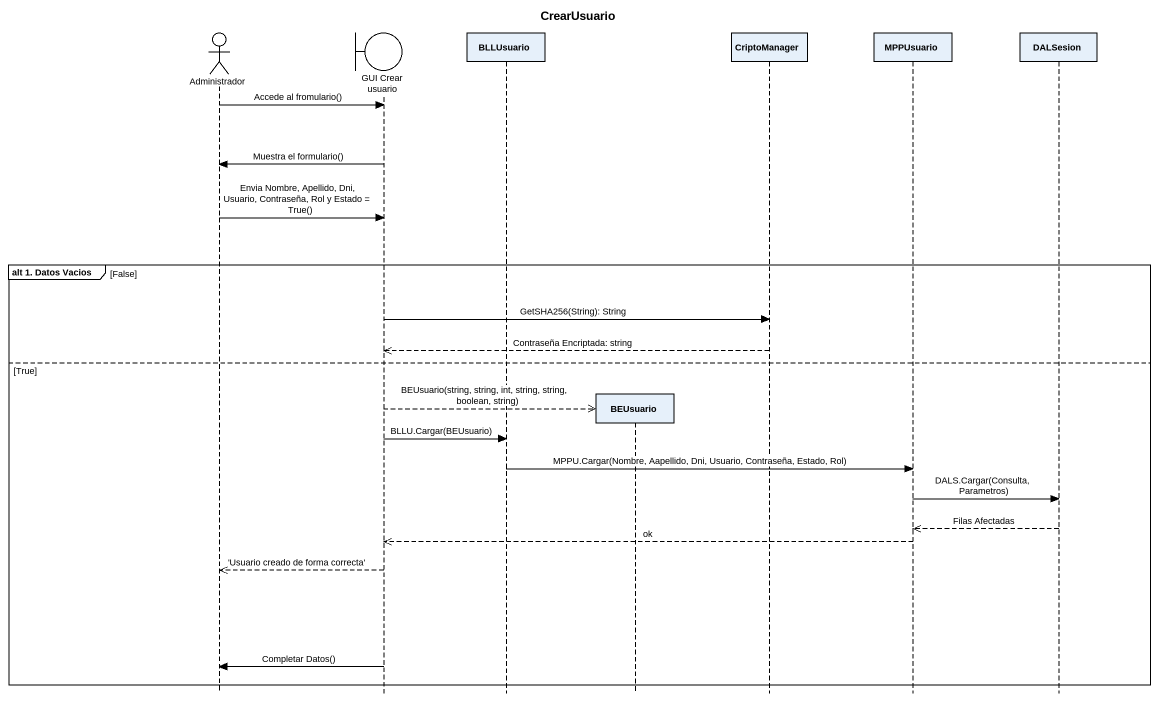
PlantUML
@startuml
title CrearUsuario
hide footbox
actor Administrador
boundary "GUI Crear usuario" as GUI_Crear_usuario
participant BLLUsuario
participant BEUsuario
participant CriptoManager
participant MPPUsuario
participant DALSesion

Administrador -> GUI_Crear_usuario : Accede al fromulario()
GUI_Crear_usuario -> Administrador : Muestra el formulario()
Administrador -> GUI_Crear_usuario : Envia Nombre, Apellido, Dni, Usuario, Contraseña, Rol y Estado = True()
group alt 1. Datos Vacios [False]
  GUI_Crear_usuario -> CriptoManager : GetSHA256(String): String
  CriptoManager -->> GUI_Crear_usuario : Contraseña Encriptada: string
else True
  GUI_Crear_usuario -->> BEUsuario ** : BEUsuario(string, string, int, string, string, boolean, string)
  GUI_Crear_usuario -> BLLUsuario : BLLU.Cargar(BEUsuario)
  BLLUsuario -> MPPUsuario : MPPU.Cargar(Nombre, Aapellido, Dni, Usuario, Contraseña, Estado, Rol)
  MPPUsuario -> DALSesion : DALS.Cargar(Consulta, Parametros)
  DALSesion -->> MPPUsuario : Filas Afectadas
  MPPUsuario -->> GUI_Crear_usuario : ok
  GUI_Crear_usuario -->> Administrador : 'Usuario creado de forma correcta'
  GUI_Crear_usuario -> Administrador : Completar Datos()
end
@enduml
